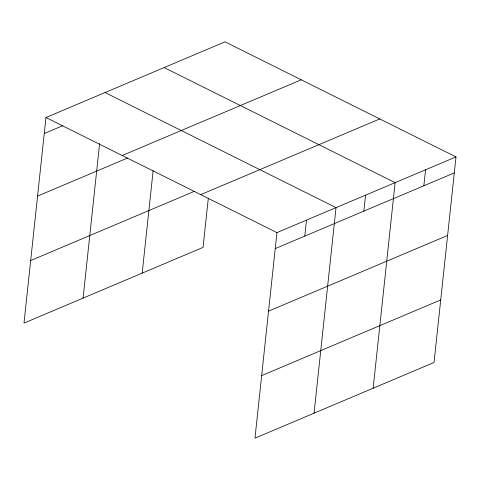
<?xml version="1.0" encoding="UTF-8"?>
<svg xmlns="http://www.w3.org/2000/svg" width="480" height="480" viewBox="0 0 480 480"><rect width="100%" height="100%" fill="white"/><g stroke="black" fill="none" stroke-linecap="round" stroke-linejoin="round"><path stroke-width="0.72" d="M456 156.912L276.942 232.608L254.97 438.168L434.034 362.472L456 156.912L225.03 41.832L45.966 117.528L24 323.088L203.058 247.392L208.314 198.24M83.088 298.11L99.612 143.538M142.182 273.132L153.144 170.562M304.776 236.1L306.486 220.116M314.064 413.19L336.03 207.624L105.06 92.544M363.864 211.122L365.574 195.138M373.152 388.212L395.118 182.646L164.148 67.566M423.852 185.766L425.562 169.776M44.262 133.512L62.814 125.67M122.19 155.502L301.248 79.806M37.572 196.074L127.584 158.022M30.684 260.532L194.19 191.412M200.718 194.628L379.782 118.932M275.232 248.592L454.29 172.896M268.548 311.154L447.606 235.458M261.66 375.606L440.718 299.91M45.966 117.528L276.942 232.608"/></g></svg>
